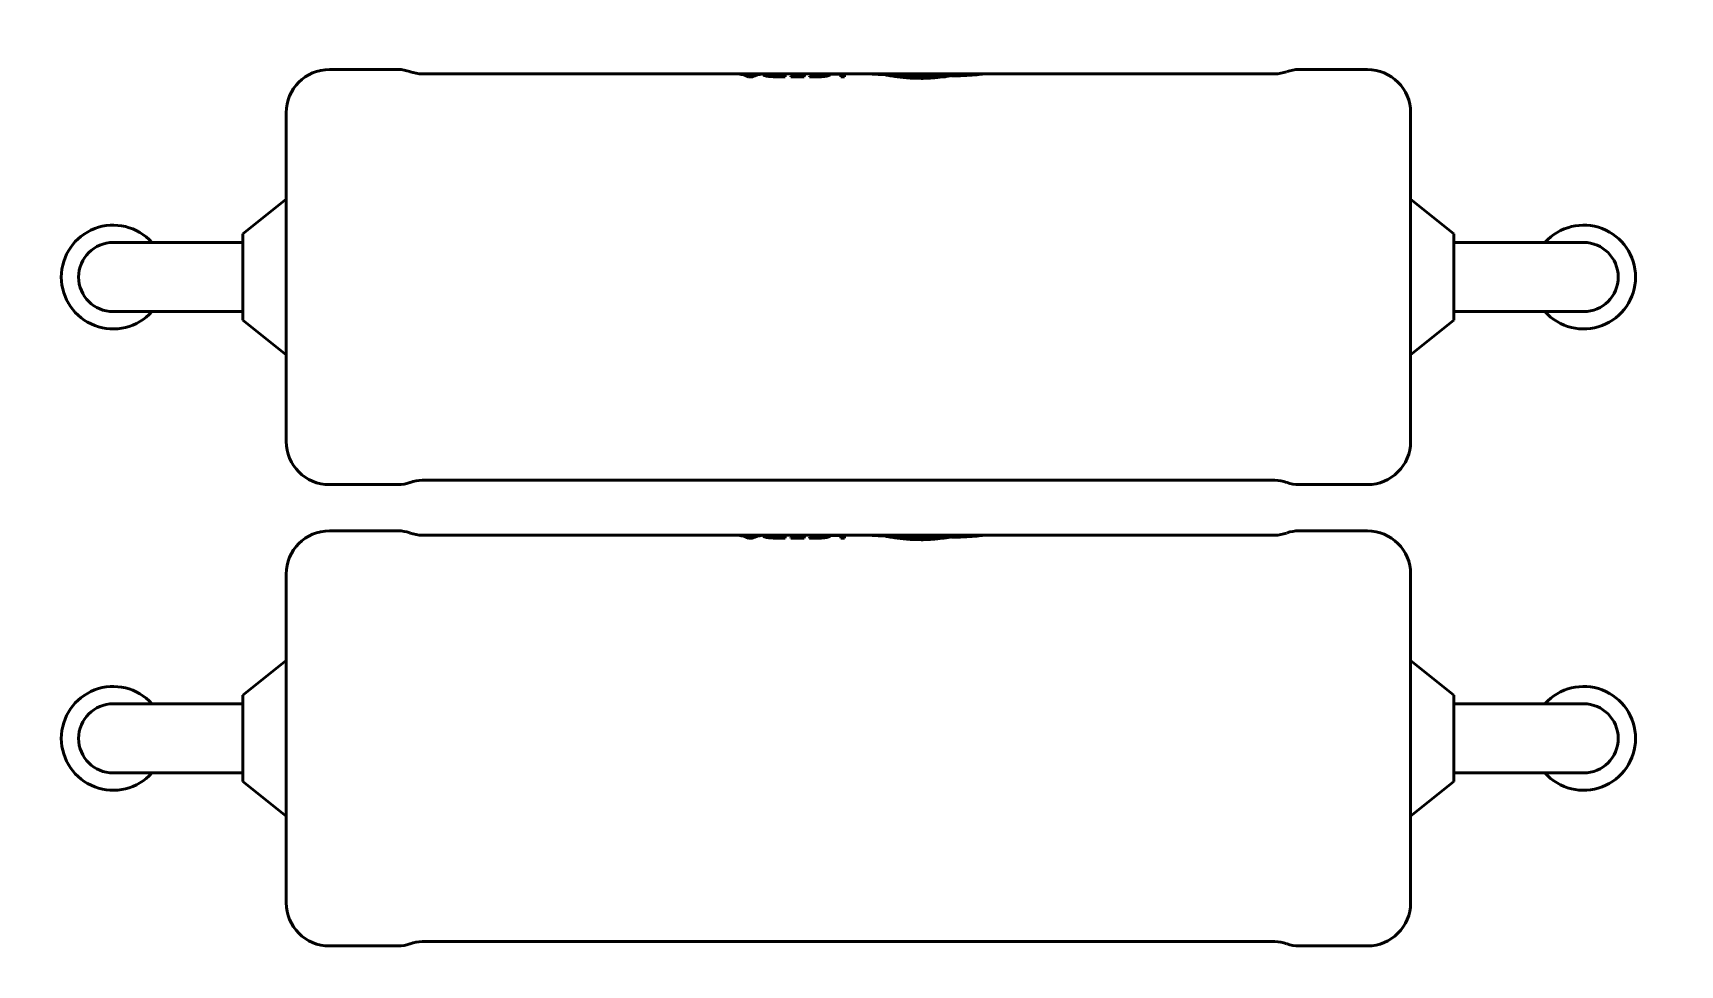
# Model space of a CAD drawing. Header units: millimetres. Extents: x 0 to 841, y 0 to 594.
# Drawn here: x 483.91 to 502.96, y 216.4 to 227.17 of the extents above; entities that cross this region are included whole.
import ezdxf

# ---------------------------------------------------------------- set-up
doc = ezdxf.new("R2010")
doc.units = ezdxf.units.MM
doc.layers.add('Hatch (ISO)', color=7, linetype='Continuous', lineweight=18)
doc.layers.add('Visible (ISO)', color=7, linetype='Continuous', lineweight=50)

msp = doc.modelspace()

# ---------------------------------------------------------------- hatches: boundary and pattern name
at = {"layer": 'Hatch (ISO)'}
h = msp.add_hatch(dxfattribs=at)
h.set_pattern_fill('ANSI31', color=256, scale=25.4, style=0)
h.set_pattern_definition([(45, (0, 0), (-2.245064, 2.245064), [])])
edge = h.paths.add_edge_path()
edge.add_ellipse((416.288, 307.621), major_axis=(-9.758, 2.186), ratio=1, start_angle=270, end_angle=282.6294)
edge.add_line((416.288, 317.621), (382.416, 317.621))
edge.add_ellipse((382.416, 312.621), major_axis=(-5, 0), ratio=1, start_angle=270, end_angle=360)
edge.add_line((377.416, 312.621), (377.416, 210.621))
edge.add_ellipse((382.416, 210.621), major_axis=(0, -5), ratio=1, start_angle=270, end_angle=360)
edge.add_line((382.416, 205.621), (416.288, 205.621))
edge.add_ellipse((416.288, 215.621), major_axis=(10, 0), ratio=1, start_angle=270, end_angle=282.6294)
edge.add_ellipse((445.416, 85.621), major_axis=(120.242, 26.942), ratio=1, start_angle=64.74122, end_angle=90, ccw=False)
edge.add_ellipse((474.544, 215.621), major_axis=(9.758, -2.186), ratio=1, start_angle=270, end_angle=282.6294)
edge.add_line((474.544, 205.621), (558.416, 205.621))
edge.add_ellipse((558.416, 210.621), major_axis=(5, 0), ratio=1, start_angle=270, end_angle=360)
edge.add_line((563.416, 210.621), (563.416, 312.621))
edge.add_ellipse((558.416, 312.621), major_axis=(0, 5), ratio=1, start_angle=270, end_angle=360)
edge.add_line((558.416, 317.621), (474.544, 317.621))
edge.add_ellipse((474.544, 307.621), major_axis=(-10, 0), ratio=1, start_angle=270, end_angle=282.6294)
edge.add_ellipse((445.416, 437.621), major_axis=(-120.242, -26.942), ratio=1, start_angle=64.74122, end_angle=90, ccw=False)
edge = h.paths.add_edge_path(flags=0)
edge.add_line((388.916, 208.621), (388.916, 210.621))
edge.add_ellipse((382.416, 210.621), major_axis=(0, 6.5), ratio=1, start_angle=270, end_angle=363.5049)
edge.add_line((382.019, 217.108), (380.416, 217.108))
edge.add_line((380.416, 217.108), (380.416, 221.814))
edge.add_spline(control_points=[(380.416, 221.814), (380.416, 222.421), (380.5, 223.145), (380.692, 224.324), (380.822, 224.956), (381.036, 226.225), (381.109, 226.863), (381.109, 228.037), (381.036, 228.675), (380.822, 229.944), (380.692, 230.576), (380.5, 231.755), (380.416, 232.479), (380.416, 233.086)], knot_values=[1.346639, 1.346639, 1.346639, 1.346639, 1.528836, 1.528836, 1.705012, 1.705012, 1.881187, 1.881187, 2.057362, 2.057362, 2.233538, 2.233538, 2.415734, 2.415734, 2.415734, 2.415734], degree=3, periodic=0)
edge.add_line((380.416, 233.086), (380.416, 241.621))
edge.add_ellipse((380.416, 244.121), major_axis=(2.5, 0), ratio=1, start_angle=270, end_angle=450)
edge.add_line((380.416, 246.621), (380.416, 276.621))
edge.add_ellipse((380.416, 279.121), major_axis=(2.5, 0), ratio=1, start_angle=270, end_angle=450)
edge.add_line((380.416, 281.621), (380.416, 306.121))
edge.add_line((380.416, 306.121), (382.489, 306.121))
edge.add_ellipse((382.416, 312.621), major_axis=(6.5, 0.073), ratio=1, start_angle=270, end_angle=359.355)
edge.add_line((388.916, 312.621), (388.916, 314.621))
edge.add_line((388.916, 314.621), (416.288, 314.621))
edge.add_ellipse((416.288, 307.621), major_axis=(7, 0), ratio=1, start_angle=77.3706, end_angle=90, ccw=False)
edge.add_ellipse((445.416, 437.621), major_axis=(123.169, -27.598), ratio=1, start_angle=270, end_angle=279.22446)
edge.add_ellipse((445.416, 311.397), major_axis=(-0.223, -7.497), ratio=1, start_angle=270, end_angle=453.4049)
edge.add_ellipse((445.416, 437.621), major_axis=(126.001, 7.497), ratio=1, start_angle=270, end_angle=279.22446)
edge.add_ellipse((474.544, 307.621), major_axis=(6.831, 1.531), ratio=1, start_angle=77.3706, end_angle=90, ccw=False)
edge.add_line((474.544, 314.621), (535.916, 314.621))
edge.add_ellipse((538.416, 314.621), major_axis=(0, -2.5), ratio=1, start_angle=270, end_angle=450)
edge.add_line((540.916, 314.621), (551.918, 314.621))
edge.add_line((551.918, 314.621), (551.918, 312.445))
edge.add_ellipse((558.416, 312.621), major_axis=(0.176, -6.498), ratio=1, start_angle=270, end_angle=359.0971)
edge.add_line((558.489, 306.121), (560.416, 306.121))
edge.add_line((560.416, 306.121), (560.416, 217.108))
edge.add_line((560.416, 217.108), (558.813, 217.108))
edge.add_ellipse((558.416, 210.621), major_axis=(-6.488, 0.397), ratio=1, start_angle=270, end_angle=361.9571)
edge.add_line((551.918, 210.796), (551.918, 208.621))
edge.add_line((551.918, 208.621), (540.916, 208.621))
edge.add_ellipse((538.416, 208.621), major_axis=(0, 2.5), ratio=1, start_angle=270, end_angle=450)
edge.add_line((535.916, 208.621), (474.544, 208.621))
edge.add_ellipse((474.544, 215.621), major_axis=(-7, 0), ratio=1, start_angle=77.3706, end_angle=90, ccw=False)
edge.add_ellipse((445.416, 85.621), major_axis=(-123.169, 27.598), ratio=1, start_angle=270, end_angle=279.22446)
edge.add_ellipse((445.416, 211.844), major_axis=(0.223, 7.497), ratio=1, start_angle=270, end_angle=453.4049)
edge.add_ellipse((445.416, 85.621), major_axis=(-126.001, -7.497), ratio=1, start_angle=270, end_angle=279.22446)
edge.add_ellipse((416.288, 215.621), major_axis=(-6.831, -1.531), ratio=1, start_angle=77.3706, end_angle=90, ccw=False)
edge.add_line((416.288, 208.621), (388.916, 208.621))
edge = h.paths.add_edge_path(flags=0)
edge.add_ellipse((557.666, 211.371), major_axis=(0, 2.172), ratio=1, start_angle=0, end_angle=360)
edge = h.paths.add_edge_path(flags=0)
edge.add_ellipse((557.666, 311.871), major_axis=(0, 2.172), ratio=1, start_angle=0, end_angle=360)
edge = h.paths.add_edge_path(flags=0)
edge.add_ellipse((383.166, 311.871), major_axis=(0, 2.172), ratio=1, start_angle=0, end_angle=360)
edge = h.paths.add_edge_path(flags=0)
edge.add_ellipse((383.166, 211.371), major_axis=(0, 2.172), ratio=1, start_angle=0, end_angle=360)
edge = h.paths.add_edge_path(flags=0)
edge.add_ellipse((445.416, 214.344), major_axis=(0, 2), ratio=1, start_angle=0, end_angle=360)
edge = h.paths.add_edge_path(flags=0)
edge.add_ellipse((445.416, 308.897), major_axis=(0, 2), ratio=1, start_angle=0, end_angle=360)

# ---------------------------------------------------------------- linework, layer by layer
at = {"layer": 'Visible (ISO)'}
for p, q in [((488.134, 226.75), (487.341, 226.75)), ((488.275, 226.724), (488.27, 226.726)), ((493.559, 226.7), (488.412, 226.7)), ((492.072, 226.699), (492.072, 226.698)), ((492.072, 226.699), (492.115, 226.699)), ((492.146, 226.694), (492.273, 226.694)), ((492.158, 226.692), (492.26, 226.691)), ((492.256, 226.69), (492.162, 226.691)), ((492.186, 226.667), (492.186, 226.666)), ((492.228, 226.667), (492.186, 226.667)), ((492.186, 226.666), (492.228, 226.666)), ((492.209, 226.673), (492.208, 226.673)), ((492.228, 226.667), (492.228, 226.666)), ((492.303, 226.699), (492.346, 226.699)), ((492.346, 226.699), (492.346, 226.698)), ((492.362, 226.687), (492.362, 226.686)), ((492.609, 226.667), (492.522, 226.667)), ((492.522, 226.666), (492.609, 226.666)), ((492.57, 226.672), (492.524, 226.672)), ((492.528, 226.699), (492.612, 226.699)), ((492.528, 226.697), (492.572, 226.697)), ((492.572, 226.696), (492.528, 226.696)), ((492.609, 226.667), (492.609, 226.666)), ((492.612, 226.699), (492.612, 226.698)), ((492.669, 226.699), (492.833, 226.699)), ((492.669, 226.697), (492.669, 226.696)), ((492.794, 226.697), (492.669, 226.697)), ((492.669, 226.696), (492.794, 226.696)), ((492.674, 226.672), (492.792, 226.672)), ((492.674, 226.666), (492.674, 226.665)), ((492.831, 226.666), (492.674, 226.666)), ((492.674, 226.665), (492.831, 226.665)), ((492.684, 226.689), (492.793, 226.689)), ((492.684, 226.686), (492.684, 226.685)), ((492.793, 226.685), (492.684, 226.686)), ((492.684, 226.685), (492.793, 226.684)), ((492.831, 226.666), (492.831, 226.665)), ((492.833, 226.699), (492.833, 226.698)), ((492.892, 226.667), (492.892, 226.666)), ((492.894, 226.696), (492.894, 226.695)), ((493.122, 226.688), (493.122, 226.687)), ((493.135, 226.699), (493.296, 226.699)), ((493.135, 226.697), (493.135, 226.696)), ((493.256, 226.697), (493.135, 226.697)), ((493.135, 226.696), (493.256, 226.696)), ((493.255, 226.666), (493.255, 226.665)), ((493.294, 226.666), (493.255, 226.666)), ((493.255, 226.665), (493.294, 226.665)), ((493.294, 226.666), (493.294, 226.665)), ((493.296, 226.699), (493.296, 226.698)), ((493.701, 226.701), (493.559, 226.701)), ((493.76, 226.692), (493.76, 226.691)), ((494.772, 226.7), (493.768, 226.7)), ((493.85, 226.699), (493.867, 226.699)), ((493.876, 226.67), (493.876, 226.669)), ((494.007, 226.701), (494.007, 226.7)), ((494.527, 226.68), (494.527, 226.679)), ((494.929, 226.701), (494.792, 226.701)), ((498.271, 226.7), (494.929, 226.7)), ((494.931, 226.701), (494.931, 226.7)), ((498.408, 226.724), (498.413, 226.726)), ((499.341, 226.75), (498.549, 226.75)), ((486.841, 226.25), (486.841, 222.45)), ((499.841, 226.25), (499.841, 222.45)), ((486.341, 224.85), (486.841, 225.25)), ((500.341, 224.85), (499.841, 225.25)), ((485.841, 224.75), (484.841, 224.75)), ((486.341, 224.75), (485.841, 224.75)), ((486.341, 224.85), (486.341, 223.85)), ((500.341, 224.85), (500.341, 223.85)), ((500.841, 224.75), (500.341, 224.75)), ((501.841, 224.75), (500.841, 224.75)), ((484.841, 223.95), (485.841, 223.95)), ((486.341, 223.95), (485.841, 223.95)), ((500.841, 223.95), (500.341, 223.95)), ((500.841, 223.95), (501.841, 223.95)), ((486.341, 223.85), (486.841, 223.45)), ((500.341, 223.85), (499.841, 223.45)), ((488.134, 221.95), (487.341, 221.95)), ((488.275, 221.976), (488.27, 221.974)), ((498.271, 222), (488.412, 222)), ((498.408, 221.976), (498.413, 221.974)), ((499.341, 221.95), (498.549, 221.95)), ((488.134, 221.416), (487.341, 221.416)), ((488.275, 221.39), (488.27, 221.392)), ((493.559, 221.366), (488.412, 221.366)), ((492.072, 221.365), (492.072, 221.364)), ((492.072, 221.365), (492.115, 221.365)), ((492.146, 221.36), (492.273, 221.36)), ((492.158, 221.358), (492.26, 221.357)), ((492.256, 221.356), (492.162, 221.357)), ((492.186, 221.333), (492.186, 221.332)), ((492.228, 221.333), (492.186, 221.333)), ((492.186, 221.332), (492.228, 221.332)), ((492.209, 221.339), (492.208, 221.339)), ((492.228, 221.333), (492.228, 221.332)), ((492.303, 221.365), (492.346, 221.365)), ((492.346, 221.365), (492.346, 221.364)), ((492.362, 221.353), (492.362, 221.352)), ((492.609, 221.333), (492.522, 221.333)), ((492.522, 221.332), (492.609, 221.332)), ((492.57, 221.338), (492.524, 221.338)), ((492.528, 221.365), (492.612, 221.365)), ((492.528, 221.363), (492.572, 221.363)), ((492.572, 221.362), (492.528, 221.362)), ((492.609, 221.333), (492.609, 221.332)), ((492.612, 221.365), (492.612, 221.364)), ((492.669, 221.365), (492.833, 221.365)), ((492.669, 221.363), (492.669, 221.362)), ((492.794, 221.363), (492.669, 221.363)), ((492.669, 221.362), (492.794, 221.362)), ((492.674, 221.338), (492.792, 221.338)), ((492.674, 221.332), (492.674, 221.331)), ((492.831, 221.332), (492.674, 221.332)), ((492.674, 221.331), (492.831, 221.331)), ((492.684, 221.355), (492.793, 221.355)), ((492.684, 221.352), (492.684, 221.351)), ((492.793, 221.351), (492.684, 221.352)), ((492.684, 221.351), (492.793, 221.35)), ((492.831, 221.332), (492.831, 221.331)), ((492.833, 221.365), (492.833, 221.364)), ((492.892, 221.333), (492.892, 221.332)), ((492.894, 221.362), (492.894, 221.361)), ((493.122, 221.354), (493.122, 221.353)), ((493.135, 221.365), (493.296, 221.365)), ((493.135, 221.363), (493.135, 221.362)), ((493.256, 221.363), (493.135, 221.363)), ((493.135, 221.362), (493.256, 221.362)), ((493.255, 221.332), (493.255, 221.331)), ((493.294, 221.332), (493.255, 221.332)), ((493.255, 221.331), (493.294, 221.331)), ((493.294, 221.332), (493.294, 221.331)), ((493.296, 221.365), (493.296, 221.364)), ((493.701, 221.367), (493.559, 221.367)), ((493.76, 221.358), (493.76, 221.357)), ((494.772, 221.366), (493.768, 221.366)), ((493.85, 221.365), (493.867, 221.365)), ((493.876, 221.336), (493.876, 221.335)), ((494.007, 221.367), (494.007, 221.366)), ((494.527, 221.346), (494.527, 221.345)), ((494.929, 221.367), (494.792, 221.367)), ((498.271, 221.366), (494.929, 221.366)), ((494.931, 221.367), (494.931, 221.366)), ((498.408, 221.39), (498.413, 221.392)), ((499.341, 221.416), (498.549, 221.416)), ((486.841, 220.916), (486.841, 217.116)), ((499.841, 220.916), (499.841, 217.116)), ((486.341, 219.516), (486.841, 219.916)), ((500.341, 219.516), (499.841, 219.916)), ((485.841, 219.416), (484.841, 219.416)), ((486.341, 219.416), (485.841, 219.416)), ((486.341, 219.516), (486.341, 218.516)), ((500.341, 219.516), (500.341, 218.516)), ((500.841, 219.416), (500.341, 219.416)), ((501.841, 219.416), (500.841, 219.416)), ((484.841, 218.616), (485.841, 218.616)), ((486.341, 218.616), (485.841, 218.616)), ((500.841, 218.616), (500.341, 218.616)), ((500.841, 218.616), (501.841, 218.616)), ((486.341, 218.516), (486.841, 218.116)), ((500.341, 218.516), (499.841, 218.116)), ((488.134, 216.616), (487.341, 216.616)), ((488.275, 216.642), (488.27, 216.64)), ((498.271, 216.666), (488.412, 216.666)), ((498.408, 216.642), (498.413, 216.64)), ((499.341, 216.616), (498.549, 216.616))]:
    msp.add_line(p, q, dxfattribs=at)
for centre, radius, start, end in [((487.341, 226.25), 0.5, 90, 180), ((488.134, 226.35), 0.4, 70, 90), ((488.412, 227.1), 0.4, 250, 270), ((498.271, 227.1), 0.4, 270, 290), ((498.549, 226.35), 0.4, 90, 110), ((499.341, 226.25), 0.5, 0, 90), ((484.841, 224.35), 0.6, 41.8486, 318.2279), ((501.841, 224.35), 0.6, 221.7721, 138.1514), ((484.841, 224.35), 0.4, 90, 270), ((501.841, 224.35), 0.4, 270, 90), ((487.341, 222.45), 0.5, 180, 270), ((499.341, 222.45), 0.5, 270, 0), ((488.134, 222.35), 0.4, 270, 290), ((488.412, 221.6), 0.4, 90, 110), ((498.271, 221.6), 0.4, 70, 90), ((498.549, 222.35), 0.4, 250, 270), ((487.341, 220.916), 0.5, 90, 180), ((488.134, 221.016), 0.4, 70, 90), ((488.412, 221.766), 0.4, 250, 270), ((498.271, 221.766), 0.4, 270, 290), ((498.549, 221.016), 0.4, 90, 110), ((499.341, 220.916), 0.5, 0, 90), ((484.841, 219.016), 0.6, 41.8506, 318.2299), ((501.841, 219.016), 0.6, 221.7701, 138.1494), ((484.841, 219.016), 0.4, 90, 270), ((501.841, 219.016), 0.4, 270, 90), ((487.341, 217.116), 0.5, 180, 270), ((499.341, 217.116), 0.5, 270, 0), ((488.134, 217.016), 0.4, 270, 290), ((488.412, 216.266), 0.4, 90, 110), ((498.271, 216.266), 0.4, 70, 90), ((498.549, 217.016), 0.4, 250, 270)]:
    msp.add_arc(centre, radius, start, end, dxfattribs=at)
for centre, major_axis, ratio, start_param, end_param in [((492.038, 224.029), (0, 2.672), 0.349299, 6.123781, 6.246618), ((492.038, 224.029), (0, 2.671), 0.349299, 6.123713, 6.246602), ((492.082, 224.35), (0, -2.351), 0.36484, 3.066748, 3.102392), ((492.083, 224.059), (0, 2.642), 0.33493, 6.147368, 6.198751), ((492.338, 224.038), (0, 2.662), 0.3452, 0.084394, 0.135319), ((492.383, 224), (0, 2.701), 0.362554, 0.03714, 0.158676), ((492.383, 224.001), (0, 2.699), 0.362554, 0.037156, 0.158744), ((492.336, 224.35), (0, -2.351), 0.35939, 3.181359, 3.216822), ((492.573, 224.35), (0, 2.351), 0.007092, 0.055389, 0.156028), ((492.612, 224.35), (0, 2.351), 0.007092, 0.040698, 0.171276), ((492.612, 224.35), (0, 2.35), 0.007092, 0.040715, 0.17135), ((492.67, 224.35), (0, -2.351), 0.007092, 3.182465, 3.197276), ((492.677, 224.35), (0, -2.351), 0.007092, 3.297941, 3.31307), ((492.686, 224.35), (0, -2.351), 0.007092, 3.241109, 3.256054), ((492.795, 224.35), (0, -2.351), 0.007092, 3.256385, 3.298301), ((492.795, 224.35), (0, -2.351), 0.007092, 3.197653, 3.241439), ((492.834, 224.35), (0, 2.351), 0.007092, 0.041367, 0.171955), ((492.834, 224.35), (0, 2.35), 0.007092, 0.041385, 0.172029), ((492.895, 224.35), (0, -2.351), 0.007092, 3.292834, 3.310575), ((492.895, 224.35), (0, -2.351), 0.007092, 3.188524, 3.204602), ((493.136, 224.35), (0, -2.351), 0.007092, 3.183872, 3.198684), ((493.257, 224.35), (0, 2.351), 0.007092, 0.057457, 0.173251), ((493.297, 224.35), (0, 2.351), 0.007092, 0.042764, 0.173372), ((493.297, 224.35), (0, 2.35), 0.007092, 0.042783, 0.173446), ((494.012, 224.35), (0, 2.351), 0.575426, 0.003645, 0.029168), ((493.99, 215.449), (0, 11.252), 0.88961, 6.269854, 6.28153), ((492.038, 218.695), (0, 2.672), 0.349299, 6.123781, 6.246618), ((492.038, 218.695), (0, 2.671), 0.349299, 6.123713, 6.246602), ((492.082, 219.016), (0, -2.351), 0.36484, 3.066748, 3.102392), ((492.083, 218.725), (0, 2.642), 0.33493, 6.147368, 6.198751), ((492.338, 218.704), (0, 2.662), 0.3452, 0.084394, 0.135319), ((492.383, 218.666), (0, 2.701), 0.362554, 0.03714, 0.158676), ((492.383, 218.667), (0, 2.699), 0.362554, 0.037156, 0.158744), ((492.336, 219.016), (0, -2.351), 0.35939, 3.181359, 3.216822), ((492.573, 219.016), (0, 2.351), 0.007092, 0.055389, 0.156028), ((492.612, 219.016), (0, 2.351), 0.007092, 0.040698, 0.171276), ((492.612, 219.016), (0, 2.35), 0.007092, 0.040715, 0.17135), ((492.67, 219.016), (0, -2.351), 0.007092, 3.182465, 3.197276), ((492.677, 219.016), (0, -2.351), 0.007092, 3.297941, 3.31307), ((492.686, 219.016), (0, -2.351), 0.007092, 3.241109, 3.256054), ((492.795, 219.016), (0, -2.351), 0.007092, 3.256385, 3.298301), ((492.795, 219.016), (0, -2.351), 0.007092, 3.197653, 3.241439), ((492.834, 219.016), (0, 2.351), 0.007092, 0.041367, 0.171955), ((492.834, 219.016), (0, 2.35), 0.007092, 0.041385, 0.172029), ((492.895, 219.016), (0, -2.351), 0.007092, 3.292834, 3.310575), ((492.895, 219.016), (0, -2.351), 0.007092, 3.188524, 3.204602), ((493.136, 219.016), (0, -2.351), 0.007092, 3.183872, 3.198684), ((493.257, 219.016), (0, 2.351), 0.007092, 0.057457, 0.173251), ((493.297, 219.016), (0, 2.351), 0.007092, 0.042764, 0.173372), ((493.297, 219.016), (0, 2.35), 0.007092, 0.042783, 0.173446), ((494.012, 219.016), (0, 2.351), 0.575426, 0.003645, 0.029168), ((493.99, 210.115), (0, 11.252), 0.88961, 6.269854, 6.28153)]:
    msp.add_ellipse(centre, major_axis=major_axis, ratio=ratio, start_param=start_param, end_param=end_param, dxfattribs=at)
for points, knots in [([(492.208, 226.673), (492.207, 226.674), (492.206, 226.675), (492.205, 226.676), (492.204, 226.676), (492.203, 226.677)], [-0.001817193, -0.001817193, -0.001817193, -0.001817193, -0.000942581, -0.000942581, 0, 0, 0, 0]), ([(492.362, 226.688), (492.362, 226.69), (492.365, 226.692), (492.377, 226.694), (492.382, 226.695), (492.394, 226.696), (492.401, 226.697), (492.409, 226.697)], [-0.01273476, -0.01273476, -0.01273476, -0.01273476, -0.00635959, -0.00635959, -0.00331441, -0.00331441, 0, 0, 0, 0]), ([(492.407, 226.673), (492.399, 226.675), (492.392, 226.676), (492.386, 226.677), (492.378, 226.679), (492.371, 226.681), (492.368, 226.682), (492.364, 226.684), (492.362, 226.686), (492.362, 226.688)], [0, 0, 0, 0, 0.000032823, 0.000032823, 0.000032823, 0.0000769355, 0.0000769355, 0.0000769355, 0.0001223582, 0.0001223582, 0.0001223582, 0.0001223582]), ([(492.362, 226.687), (492.362, 226.685), (492.363, 226.684), (492.365, 226.683), (492.368, 226.681), (492.373, 226.679), (492.381, 226.677), (492.388, 226.675), (492.397, 226.674), (492.407, 226.672)], [0, 0, 0, 0, 0.0000327289, 0.0000327289, 0.0000327289, 0.0000804287, 0.0000804287, 0.0000804287, 0.0001225582, 0.0001225582, 0.0001225582, 0.0001225582]), ([(492.436, 226.677), (492.43, 226.678), (492.424, 226.679), (492.42, 226.68), (492.414, 226.681), (492.41, 226.682), (492.407, 226.684), (492.404, 226.685), (492.403, 226.686), (492.404, 226.688)], [0, 0, 0, 0, 0.00002595317, 0.00002595317, 0.00002595317, 0.00005944273, 0.00005944273, 0.00005944273, 0.00009568467, 0.00009568467, 0.00009568467, 0.00009568467]), ([(492.404, 226.688), (492.404, 226.689), (492.406, 226.691), (492.414, 226.693), (492.417, 226.693), (492.426, 226.695), (492.431, 226.695), (492.437, 226.695)], [-0.009770045, -0.009770045, -0.009770045, -0.009770045, -0.004897565, -0.004897565, -0.002507321, -0.002507321, 0, 0, 0, 0]), ([(492.437, 226.694), (492.43, 226.694), (492.424, 226.693), (492.419, 226.693), (492.413, 226.692), (492.409, 226.691), (492.406, 226.69), (492.405, 226.689), (492.404, 226.688), (492.404, 226.687)], [0, 0, 0, 0, 0.00002866472, 0.00002866472, 0.00002866472, 0.00006638297, 0.00006638297, 0.00006638297, 0.00009394185, 0.00009394185, 0.00009394185, 0.00009394185]), ([(492.522, 226.667), (492.513, 226.667), (492.503, 226.667), (492.482, 226.667), (492.471, 226.668), (492.441, 226.669), (492.423, 226.671), (492.407, 226.673)], [-0.012617, -0.012617, -0.012617, -0.012617, -0.00967464, -0.00967464, -0.00632404, -0.00632404, 0, 0, 0, 0]), ([(492.407, 226.672), (492.423, 226.67), (492.441, 226.668), (492.471, 226.667), (492.482, 226.666), (492.503, 226.666), (492.513, 226.666), (492.522, 226.666)], [0, 0, 0, 0, 0.00634647, 0.00634647, 0.00968424, 0.00968424, 0.01261775, 0.01261775, 0.01261775, 0.01261775]), ([(492.409, 226.697), (492.418, 226.697), (492.428, 226.698), (492.438, 226.698), (492.454, 226.699), (492.471, 226.699), (492.489, 226.699), (492.501, 226.699), (492.515, 226.699), (492.528, 226.699)], [0, 0, 0, 0, 0.0000364601, 0.0000364601, 0.0000364601, 0.0000897481, 0.0000897481, 0.0000897481, 0.0001290641, 0.0001290641, 0.0001290641, 0.0001290641]), ([(492.524, 226.672), (492.517, 226.672), (492.509, 226.673), (492.493, 226.673), (492.485, 226.673), (492.469, 226.674), (492.461, 226.674), (492.448, 226.676), (492.442, 226.676), (492.436, 226.677)], [-0.009493715, -0.009493715, -0.009493715, -0.009493715, -0.007220582, -0.007220582, -0.004754477, -0.004754477, -0.002166427, -0.002166427, 0, 0, 0, 0]), ([(492.437, 226.695), (492.444, 226.696), (492.452, 226.696), (492.461, 226.697), (492.472, 226.697), (492.485, 226.697), (492.499, 226.697), (492.508, 226.697), (492.518, 226.697), (492.528, 226.697)], [0, 0, 0, 0, 0.00002938053, 0.00002938053, 0.00002938053, 0.00006924515, 0.00006924515, 0.00006924515, 0.00009843583, 0.00009843583, 0.00009843583, 0.00009843583]), ([(492.528, 226.696), (492.518, 226.696), (492.508, 226.696), (492.499, 226.696), (492.484, 226.696), (492.47, 226.696), (492.457, 226.695), (492.45, 226.695), (492.443, 226.695), (492.437, 226.694)], [0, 0, 0, 0, 0.00002915435, 0.00002915435, 0.00002915435, 0.00007338834, 0.00007338834, 0.00007338834, 0.00009880495, 0.00009880495, 0.00009880495, 0.00009880495]), ([(492.964, 226.665), (492.958, 226.665), (492.951, 226.665), (492.938, 226.665), (492.931, 226.666), (492.914, 226.666), (492.903, 226.667), (492.892, 226.667)], [-0.007374217, -0.007374217, -0.007374217, -0.007374217, -0.005417549, -0.005417549, -0.003378136, -0.003378136, 0, 0, 0, 0]), ([(492.892, 226.666), (492.903, 226.666), (492.914, 226.665), (492.931, 226.665), (492.938, 226.664), (492.951, 226.664), (492.958, 226.664), (492.964, 226.664)], [0, 0, 0, 0, 0.003378134, 0.003378134, 0.005417635, 0.005417635, 0.007374222, 0.007374222, 0.007374222, 0.007374222]), ([(492.893, 226.674), (492.898, 226.674), (492.904, 226.673), (492.91, 226.673), (492.916, 226.672), (492.923, 226.672), (492.929, 226.672), (492.94, 226.671), (492.952, 226.671), (492.964, 226.671)], [0, 0, 0, 0, 0.00001964003, 0.00001964003, 0.00001964003, 0.00003928259, 0.00003928259, 0.00003928259, 0.0000750997, 0.0000750997, 0.0000750997, 0.0000750997]), ([(492.894, 226.698), (492.906, 226.699), (492.919, 226.699), (492.948, 226.699), (492.963, 226.699), (492.979, 226.699)], [-0.008697232, -0.008697232, -0.008697232, -0.008697232, -0.00465646, -0.00465646, 0, 0, 0, 0]), ([(492.973, 226.697), (492.966, 226.697), (492.959, 226.697), (492.944, 226.697), (492.937, 226.697), (492.918, 226.697), (492.905, 226.697), (492.894, 226.696)], [-0.008270165, -0.008270165, -0.008270165, -0.008270165, -0.006122113, -0.006122113, -0.003997843, -0.003997843, 0, 0, 0, 0]), ([(492.894, 226.695), (492.9, 226.696), (492.907, 226.696), (492.914, 226.696), (492.921, 226.696), (492.929, 226.696), (492.936, 226.696), (492.948, 226.696), (492.961, 226.696), (492.973, 226.696)], [0, 0, 0, 0, 0.00002271919, 0.00002271919, 0.00002271919, 0.00004542092, 0.00004542092, 0.00004542092, 0.00008240114, 0.00008240114, 0.00008240114, 0.00008240114]), ([(492.964, 226.671), (492.972, 226.671), (492.979, 226.671), (492.994, 226.672), (493.002, 226.672), (493.017, 226.673), (493.025, 226.673), (493.037, 226.675), (493.043, 226.676), (493.048, 226.676)], [-0.009289656, -0.009289656, -0.009289656, -0.009289656, -0.007107948, -0.007107948, -0.004645797, -0.004645797, -0.002166569, -0.002166569, 0, 0, 0, 0]), ([(493.077, 226.673), (493.07, 226.671), (493.063, 226.67), (493.046, 226.669), (493.036, 226.668), (493.015, 226.666), (493.004, 226.666), (492.984, 226.665), (492.974, 226.665), (492.964, 226.665)], [-0.01248134, -0.01248134, -0.01248134, -0.01248134, -0.0095703, -0.0095703, -0.00623372, -0.00623372, -0.0028846, -0.0028846, 0, 0, 0, 0]), ([(492.964, 226.664), (492.974, 226.664), (492.984, 226.664), (493.004, 226.665), (493.015, 226.665), (493.036, 226.667), (493.046, 226.668), (493.063, 226.669), (493.07, 226.67), (493.077, 226.672)], [0, 0, 0, 0, 0.00288677, 0.00288677, 0.00623986, 0.00623986, 0.00957295, 0.00957295, 0.01248135, 0.01248135, 0.01248135, 0.01248135]), ([(493.051, 226.695), (493.046, 226.696), (493.039, 226.696), (493.033, 226.696), (493.024, 226.697), (493.013, 226.697), (493.003, 226.697), (492.993, 226.697), (492.983, 226.697), (492.973, 226.697)], [0, 0, 0, 0, 0.00002438447, 0.00002438447, 0.00002438447, 0.00005708586, 0.00005708586, 0.00005708586, 0.00008729526, 0.00008729526, 0.00008729526, 0.00008729526]), ([(492.973, 226.696), (492.981, 226.696), (492.989, 226.696), (492.997, 226.696), (493.008, 226.696), (493.019, 226.696), (493.029, 226.696), (493.037, 226.695), (493.045, 226.695), (493.051, 226.694)], [0, 0, 0, 0, 0.00002431651, 0.00002431651, 0.00002431651, 0.00005906662, 0.00005906662, 0.00005906662, 0.00008743128, 0.00008743128, 0.00008743128, 0.00008743128]), ([(492.979, 226.699), (492.99, 226.699), (493.001, 226.699), (493.012, 226.699), (493.027, 226.699), (493.042, 226.699), (493.055, 226.698), (493.066, 226.698), (493.075, 226.698), (493.083, 226.697)], [0, 0, 0, 0, 0.000032935, 0.000032935, 0.000032935, 0.0000801277, 0.0000801277, 0.0000801277, 0.0001163503, 0.0001163503, 0.0001163503, 0.0001163503]), ([(493.048, 226.676), (493.054, 226.677), (493.06, 226.678), (493.065, 226.68), (493.071, 226.681), (493.075, 226.683), (493.078, 226.685), (493.08, 226.686), (493.08, 226.687), (493.08, 226.688)], [0, 0, 0, 0, 0.0000290248, 0.0000290248, 0.0000290248, 0.0000706855, 0.0000706855, 0.0000706855, 0.0001001312, 0.0001001312, 0.0001001312, 0.0001001312]), ([(493.08, 226.688), (493.08, 226.689), (493.079, 226.691), (493.072, 226.693), (493.069, 226.693), (493.061, 226.695), (493.056, 226.695), (493.051, 226.695)], [-0.009476427, -0.009476427, -0.009476427, -0.009476427, -0.00474829, -0.00474829, -0.002423593, -0.002423593, 0, 0, 0, 0]), ([(493.051, 226.694), (493.057, 226.694), (493.063, 226.693), (493.067, 226.693), (493.073, 226.692), (493.077, 226.691), (493.079, 226.69), (493.08, 226.689), (493.08, 226.688), (493.08, 226.687)], [0, 0, 0, 0, 0.00002762, 0.00002762, 0.00002762, 0.00006711915, 0.00006711915, 0.00006711915, 0.00008834995, 0.00008834995, 0.00008834995, 0.00008834995]), ([(493.122, 226.688), (493.122, 226.686), (493.119, 226.683), (493.107, 226.679), (493.103, 226.678), (493.091, 226.675), (493.085, 226.674), (493.077, 226.673)], [-0.01312145, -0.01312145, -0.01312145, -0.01312145, -0.00652974, -0.00652974, -0.00329494, -0.00329494, 0, 0, 0, 0]), ([(493.077, 226.672), (493.086, 226.673), (493.093, 226.674), (493.099, 226.676), (493.108, 226.678), (493.114, 226.68), (493.118, 226.682), (493.12, 226.684), (493.122, 226.686), (493.122, 226.687)], [0, 0, 0, 0, 0.0000371314, 0.0000371314, 0.0000371314, 0.0000894285, 0.0000894285, 0.0000894285, 0.0001306939, 0.0001306939, 0.0001306939, 0.0001306939]), ([(493.083, 226.697), (493.09, 226.697), (493.096, 226.696), (493.106, 226.695), (493.11, 226.694), (493.12, 226.692), (493.122, 226.69), (493.122, 226.688)], [-0.0120589, -0.0120589, -0.0120589, -0.0120589, -0.00894983, -0.00894983, -0.00602335, -0.00602335, 0, 0, 0, 0]), ([(493.76, 226.692), (493.727, 226.693), (493.697, 226.694), (493.646, 226.697), (493.625, 226.698), (493.593, 226.7), (493.581, 226.7), (493.567, 226.701), (493.562, 226.701), (493.556, 226.701), (493.553, 226.701), (493.55, 226.701), (493.549, 226.7), (493.548, 226.7), (493.548, 226.7), (493.548, 226.7)], [-0.03805967, -0.03805967, -0.03805967, -0.03805967, -0.02774944, -0.02774944, -0.01904787, -0.01904787, -0.01178072, -0.01178072, -0.00798568, -0.00798568, -0.00461383, -0.00461383, -0.00241648, -0.00241648, -0.00105171, -0.00105171, -0.00105171, -0.00105171]), ([(493.559, 226.7), (493.562, 226.7), (493.567, 226.7), (493.581, 226.699), (493.593, 226.699), (493.625, 226.697), (493.646, 226.696), (493.696, 226.693), (493.727, 226.692), (493.76, 226.691)], [0.00802162, 0.00802162, 0.00802162, 0.00802162, 0.011762, 0.011762, 0.01898646, 0.01898646, 0.02767971, 0.02767971, 0.03805986, 0.03805986, 0.03805986, 0.03805986]), ([(493.701, 226.701), (493.706, 226.701), (493.712, 226.701), (493.718, 226.701), (493.729, 226.701), (493.744, 226.7), (493.76, 226.7), (493.776, 226.7), (493.794, 226.7), (493.812, 226.699), (493.825, 226.699), (493.837, 226.699), (493.85, 226.699)], [0.0000831317, 0.0000831317, 0.0000831317, 0.0000831317, 0.000113004, 0.000113004, 0.000113004, 0.0001696717, 0.0001696717, 0.0001696717, 0.000226957, 0.000226957, 0.000226957, 0.000264275, 0.000264275, 0.000264275, 0.000264275]), ([(493.876, 226.67), (493.85, 226.674), (493.827, 226.678), (493.788, 226.685), (493.772, 226.689), (493.76, 226.692)], [-0.02106731, -0.02106731, -0.02106731, -0.02106731, -0.01053672, -0.01053672, 0, 0, 0, 0]), ([(493.76, 226.691), (493.772, 226.688), (493.788, 226.684), (493.827, 226.677), (493.85, 226.673), (493.876, 226.669)], [0, 0, 0, 0, 0.01053613, 0.01053613, 0.0210674, 0.0210674, 0.0210674, 0.0210674]), ([(493.867, 226.699), (493.871, 226.698), (493.884, 226.695), (493.919, 226.689), (493.941, 226.687), (493.995, 226.681), (494.029, 226.678), (494.084, 226.675), (494.103, 226.674), (494.138, 226.673), (494.153, 226.673), (494.169, 226.673)], [-0.04473034, -0.04473034, -0.04473034, -0.04473034, -0.03262313, -0.03262313, -0.02235342, -0.02235342, -0.01055376, -0.01055376, -0.00462282, -0.00462282, 0, 0, 0, 0]), ([(494.17, 226.649), (494.147, 226.649), (494.125, 226.649), (494.072, 226.651), (494.042, 226.653), (493.962, 226.659), (493.916, 226.664), (493.876, 226.67)], [-0.0324166, -0.0324166, -0.0324166, -0.0324166, -0.02564852, -0.02564852, -0.01622691, -0.01622691, 0, 0, 0, 0]), ([(493.876, 226.669), (493.916, 226.663), (493.962, 226.658), (494.042, 226.652), (494.072, 226.65), (494.125, 226.648), (494.147, 226.648), (494.17, 226.648)], [0, 0, 0, 0, 0.01622663, 0.01622663, 0.02564905, 0.02564905, 0.03241667, 0.03241667, 0.03241667, 0.03241667]), ([(494.169, 226.673), (494.18, 226.673), (494.191, 226.673), (494.215, 226.673), (494.227, 226.673), (494.279, 226.675), (494.316, 226.678), (494.373, 226.683), (494.396, 226.686), (494.434, 226.691), (494.45, 226.694), (494.461, 226.696)], [-0.0383786, -0.0383786, -0.0383786, -0.0383786, -0.03501509, -0.03501509, -0.03124312, -0.03124312, -0.01921639, -0.01921639, -0.00992973, -0.00992973, 0, 0, 0, 0]), ([(494.431, 226.665), (494.393, 226.66), (494.351, 226.656), (494.282, 226.651), (494.256, 226.65), (494.21, 226.649), (494.19, 226.649), (494.17, 226.649)], [-0.02795039, -0.02795039, -0.02795039, -0.02795039, -0.01395151, -0.01395151, -0.00600391, -0.00600391, 0, 0, 0, 0]), ([(494.17, 226.648), (494.19, 226.647), (494.21, 226.648), (494.256, 226.649), (494.282, 226.65), (494.351, 226.655), (494.393, 226.659), (494.431, 226.664)], [0, 0, 0, 0, 0.00600421, 0.00600421, 0.01395392, 0.01395392, 0.02795043, 0.02795043, 0.02795043, 0.02795043]), ([(494.527, 226.68), (494.52, 226.678), (494.513, 226.677), (494.505, 226.676), (494.498, 226.675), (494.49, 226.673), (494.482, 226.672), (494.466, 226.669), (494.449, 226.667), (494.431, 226.665)], [0, 0, 0, 0, 0.0000348254, 0.0000348254, 0.0000348254, 0.0000696653, 0.0000696653, 0.0000696653, 0.0001364177, 0.0001364177, 0.0001364177, 0.0001364177]), ([(494.431, 226.664), (494.44, 226.665), (494.45, 226.666), (494.458, 226.667), (494.467, 226.669), (494.476, 226.67), (494.484, 226.671), (494.499, 226.674), (494.513, 226.676), (494.527, 226.679)], [0, 0, 0, 0, 0.0000348571, 0.0000348571, 0.0000348571, 0.0000696973, 0.0000696973, 0.0000696973, 0.0001363039, 0.0001363039, 0.0001363039, 0.0001363039]), ([(494.461, 226.696), (494.47, 226.695), (494.48, 226.695), (494.49, 226.695), (494.5, 226.694), (494.51, 226.694), (494.52, 226.694), (494.538, 226.693), (494.557, 226.693), (494.576, 226.693)], [0, 0, 0, 0, 0.0000324982, 0.0000324982, 0.0000324982, 0.0000649842, 0.0000649842, 0.0000649842, 0.0001210088, 0.0001210088, 0.0001210088, 0.0001210088]), ([(494.577, 226.679), (494.572, 226.679), (494.568, 226.679), (494.564, 226.679), (494.559, 226.679), (494.555, 226.679), (494.551, 226.679), (494.543, 226.679), (494.535, 226.679), (494.527, 226.68)], [0, 0, 0, 0, 0.00001312132, 0.00001312132, 0.00001312132, 0.00002623838, 0.00002623838, 0.00002623838, 0.00005010707, 0.00005010707, 0.00005010707, 0.00005010707]), ([(494.527, 226.679), (494.531, 226.679), (494.536, 226.678), (494.54, 226.678), (494.544, 226.678), (494.549, 226.678), (494.553, 226.678), (494.561, 226.678), (494.569, 226.678), (494.577, 226.678)], [0, 0, 0, 0, 0.00001311515, 0.00001311515, 0.00001311515, 0.00002623177, 0.00002623177, 0.00002623177, 0.00005013041, 0.00005013041, 0.00005013041, 0.00005013041]), ([(494.576, 226.693), (494.581, 226.693), (494.587, 226.693), (494.599, 226.693), (494.605, 226.693), (494.629, 226.694), (494.646, 226.694), (494.687, 226.695), (494.71, 226.696), (494.749, 226.699), (494.765, 226.7), (494.782, 226.701), (494.787, 226.701), (494.791, 226.701), (494.792, 226.701), (494.792, 226.701)], [-0.03413203, -0.03413203, -0.03413203, -0.03413203, -0.03242295, -0.03242295, -0.03054113, -0.03054113, -0.02519453, -0.02519453, -0.01707212, -0.01707212, -0.00860337, -0.00860337, -0.00430527, -0.00430527, -0.00247494, -0.00247494, -0.00247494, -0.00247494]), ([(494.827, 226.691), (494.794, 226.688), (494.755, 226.685), (494.687, 226.681), (494.661, 226.68), (494.616, 226.679), (494.596, 226.679), (494.577, 226.679)], [-0.02785024, -0.02785024, -0.02785024, -0.02785024, -0.01390342, -0.01390342, -0.00580587, -0.00580587, 0, 0, 0, 0]), ([(494.577, 226.678), (494.596, 226.678), (494.616, 226.678), (494.661, 226.679), (494.687, 226.68), (494.755, 226.684), (494.794, 226.687), (494.827, 226.69)], [0, 0, 0, 0, 0.00580544, 0.00580544, 0.01390359, 0.01390359, 0.02785027, 0.02785027, 0.02785027, 0.02785027]), ([(494.931, 226.701), (494.931, 226.701), (494.93, 226.701), (494.928, 226.701), (494.926, 226.701), (494.92, 226.7), (494.913, 226.7), (494.886, 226.697), (494.86, 226.694), (494.827, 226.691)], [-0.02752903, -0.02752903, -0.02752903, -0.02752903, -0.02440837, -0.02440837, -0.02099819, -0.02099819, -0.01377998, -0.01377998, 0, 0, 0, 0]), ([(494.827, 226.69), (494.86, 226.693), (494.886, 226.696), (494.913, 226.699), (494.92, 226.699), (494.926, 226.7), (494.928, 226.7), (494.929, 226.7), (494.929, 226.7), (494.929, 226.7)], [0, 0, 0, 0, 0.01378325, 0.01378325, 0.02099863, 0.02099863, 0.02440866, 0.02440866, 0.02471944, 0.02471944, 0.02471944, 0.02471944]), ([(492.208, 221.339), (492.207, 221.34), (492.206, 221.341), (492.205, 221.342), (492.204, 221.342), (492.203, 221.343)], [-0.001817193, -0.001817193, -0.001817193, -0.001817193, -0.000942581, -0.000942581, 0, 0, 0, 0]), ([(492.362, 221.354), (492.362, 221.356), (492.365, 221.358), (492.377, 221.36), (492.382, 221.361), (492.394, 221.362), (492.401, 221.363), (492.409, 221.363)], [-0.01273476, -0.01273476, -0.01273476, -0.01273476, -0.00635959, -0.00635959, -0.00331441, -0.00331441, 0, 0, 0, 0]), ([(492.407, 221.339), (492.399, 221.341), (492.392, 221.342), (492.386, 221.343), (492.378, 221.345), (492.371, 221.347), (492.368, 221.348), (492.364, 221.35), (492.362, 221.352), (492.362, 221.354)], [0, 0, 0, 0, 0.000032823, 0.000032823, 0.000032823, 0.0000769355, 0.0000769355, 0.0000769355, 0.0001223582, 0.0001223582, 0.0001223582, 0.0001223582]), ([(492.362, 221.353), (492.362, 221.351), (492.363, 221.35), (492.365, 221.349), (492.368, 221.347), (492.373, 221.345), (492.381, 221.343), (492.388, 221.341), (492.397, 221.34), (492.407, 221.338)], [0, 0, 0, 0, 0.0000327289, 0.0000327289, 0.0000327289, 0.0000804287, 0.0000804287, 0.0000804287, 0.0001225582, 0.0001225582, 0.0001225582, 0.0001225582]), ([(492.436, 221.343), (492.43, 221.344), (492.424, 221.345), (492.42, 221.346), (492.414, 221.347), (492.41, 221.348), (492.407, 221.35), (492.404, 221.351), (492.403, 221.352), (492.404, 221.354)], [0, 0, 0, 0, 0.00002595317, 0.00002595317, 0.00002595317, 0.00005944273, 0.00005944273, 0.00005944273, 0.00009568467, 0.00009568467, 0.00009568467, 0.00009568467]), ([(492.404, 221.354), (492.404, 221.355), (492.406, 221.357), (492.414, 221.359), (492.417, 221.36), (492.426, 221.361), (492.431, 221.361), (492.437, 221.361)], [-0.009770045, -0.009770045, -0.009770045, -0.009770045, -0.004897565, -0.004897565, -0.002507321, -0.002507321, 0, 0, 0, 0]), ([(492.437, 221.36), (492.43, 221.36), (492.424, 221.359), (492.419, 221.359), (492.413, 221.358), (492.409, 221.357), (492.406, 221.356), (492.405, 221.355), (492.404, 221.354), (492.404, 221.353)], [0, 0, 0, 0, 0.00002866472, 0.00002866472, 0.00002866472, 0.00006638297, 0.00006638297, 0.00006638297, 0.00009394185, 0.00009394185, 0.00009394185, 0.00009394185]), ([(492.522, 221.333), (492.513, 221.333), (492.503, 221.333), (492.482, 221.333), (492.471, 221.334), (492.441, 221.336), (492.423, 221.337), (492.407, 221.339)], [-0.012617, -0.012617, -0.012617, -0.012617, -0.00967464, -0.00967464, -0.00632404, -0.00632404, 0, 0, 0, 0]), ([(492.407, 221.338), (492.423, 221.336), (492.441, 221.334), (492.471, 221.333), (492.482, 221.332), (492.503, 221.332), (492.513, 221.332), (492.522, 221.332)], [0, 0, 0, 0, 0.00634647, 0.00634647, 0.00968424, 0.00968424, 0.01261775, 0.01261775, 0.01261775, 0.01261775]), ([(492.409, 221.363), (492.418, 221.363), (492.428, 221.364), (492.438, 221.364), (492.454, 221.365), (492.471, 221.365), (492.489, 221.365), (492.501, 221.365), (492.515, 221.365), (492.528, 221.365)], [0, 0, 0, 0, 0.0000364601, 0.0000364601, 0.0000364601, 0.0000897481, 0.0000897481, 0.0000897481, 0.0001290641, 0.0001290641, 0.0001290641, 0.0001290641]), ([(492.524, 221.338), (492.517, 221.338), (492.509, 221.339), (492.493, 221.339), (492.485, 221.339), (492.469, 221.34), (492.461, 221.34), (492.448, 221.342), (492.442, 221.342), (492.436, 221.343)], [-0.009493715, -0.009493715, -0.009493715, -0.009493715, -0.007220582, -0.007220582, -0.004754477, -0.004754477, -0.002166427, -0.002166427, 0, 0, 0, 0]), ([(492.437, 221.361), (492.444, 221.362), (492.452, 221.362), (492.461, 221.363), (492.472, 221.363), (492.485, 221.363), (492.499, 221.363), (492.508, 221.363), (492.518, 221.363), (492.528, 221.363)], [0, 0, 0, 0, 0.00002938053, 0.00002938053, 0.00002938053, 0.00006924515, 0.00006924515, 0.00006924515, 0.00009843583, 0.00009843583, 0.00009843583, 0.00009843583]), ([(492.528, 221.362), (492.518, 221.362), (492.508, 221.362), (492.499, 221.362), (492.484, 221.362), (492.47, 221.362), (492.457, 221.361), (492.45, 221.361), (492.443, 221.361), (492.437, 221.36)], [0, 0, 0, 0, 0.00002915435, 0.00002915435, 0.00002915435, 0.00007338834, 0.00007338834, 0.00007338834, 0.00009880495, 0.00009880495, 0.00009880495, 0.00009880495]), ([(492.964, 221.331), (492.958, 221.331), (492.951, 221.331), (492.938, 221.331), (492.931, 221.332), (492.914, 221.332), (492.903, 221.333), (492.892, 221.333)], [-0.007374217, -0.007374217, -0.007374217, -0.007374217, -0.005417549, -0.005417549, -0.003378136, -0.003378136, 0, 0, 0, 0]), ([(492.892, 221.332), (492.903, 221.332), (492.914, 221.331), (492.931, 221.331), (492.938, 221.33), (492.951, 221.33), (492.958, 221.33), (492.964, 221.33)], [0, 0, 0, 0, 0.003378134, 0.003378134, 0.005417635, 0.005417635, 0.007374222, 0.007374222, 0.007374222, 0.007374222]), ([(492.893, 221.34), (492.898, 221.34), (492.904, 221.339), (492.91, 221.339), (492.916, 221.338), (492.923, 221.338), (492.929, 221.338), (492.94, 221.337), (492.952, 221.337), (492.964, 221.337)], [0, 0, 0, 0, 0.00001964003, 0.00001964003, 0.00001964003, 0.00003928259, 0.00003928259, 0.00003928259, 0.0000750997, 0.0000750997, 0.0000750997, 0.0000750997]), ([(492.894, 221.364), (492.906, 221.365), (492.919, 221.365), (492.948, 221.365), (492.963, 221.365), (492.979, 221.365)], [-0.008697232, -0.008697232, -0.008697232, -0.008697232, -0.00465646, -0.00465646, 0, 0, 0, 0]), ([(492.973, 221.363), (492.966, 221.363), (492.959, 221.363), (492.944, 221.363), (492.937, 221.363), (492.918, 221.363), (492.905, 221.363), (492.894, 221.362)], [-0.008270165, -0.008270165, -0.008270165, -0.008270165, -0.006122113, -0.006122113, -0.003997843, -0.003997843, 0, 0, 0, 0]), ([(492.894, 221.361), (492.9, 221.362), (492.907, 221.362), (492.914, 221.362), (492.921, 221.362), (492.929, 221.362), (492.936, 221.362), (492.948, 221.362), (492.961, 221.362), (492.973, 221.362)], [0, 0, 0, 0, 0.00002271919, 0.00002271919, 0.00002271919, 0.00004542092, 0.00004542092, 0.00004542092, 0.00008240114, 0.00008240114, 0.00008240114, 0.00008240114]), ([(492.964, 221.337), (492.972, 221.337), (492.979, 221.337), (492.994, 221.338), (493.002, 221.338), (493.017, 221.339), (493.025, 221.34), (493.037, 221.341), (493.043, 221.342), (493.048, 221.342)], [-0.009289656, -0.009289656, -0.009289656, -0.009289656, -0.007107948, -0.007107948, -0.004645797, -0.004645797, -0.002166569, -0.002166569, 0, 0, 0, 0]), ([(493.077, 221.339), (493.07, 221.337), (493.063, 221.336), (493.046, 221.335), (493.036, 221.334), (493.015, 221.332), (493.004, 221.332), (492.984, 221.331), (492.974, 221.331), (492.964, 221.331)], [-0.01248134, -0.01248134, -0.01248134, -0.01248134, -0.0095703, -0.0095703, -0.00623372, -0.00623372, -0.0028846, -0.0028846, 0, 0, 0, 0]), ([(492.964, 221.33), (492.974, 221.33), (492.984, 221.33), (493.004, 221.331), (493.015, 221.331), (493.036, 221.333), (493.046, 221.334), (493.063, 221.335), (493.07, 221.336), (493.077, 221.338)], [0, 0, 0, 0, 0.00288677, 0.00288677, 0.00623986, 0.00623986, 0.00957295, 0.00957295, 0.01248135, 0.01248135, 0.01248135, 0.01248135]), ([(493.051, 221.361), (493.046, 221.362), (493.039, 221.362), (493.033, 221.362), (493.024, 221.363), (493.013, 221.363), (493.003, 221.363), (492.993, 221.363), (492.983, 221.363), (492.973, 221.363)], [0, 0, 0, 0, 0.00002438447, 0.00002438447, 0.00002438447, 0.00005708586, 0.00005708586, 0.00005708586, 0.00008729526, 0.00008729526, 0.00008729526, 0.00008729526]), ([(492.973, 221.362), (492.981, 221.362), (492.989, 221.362), (492.997, 221.362), (493.008, 221.362), (493.019, 221.362), (493.029, 221.362), (493.037, 221.361), (493.045, 221.361), (493.051, 221.36)], [0, 0, 0, 0, 0.00002431651, 0.00002431651, 0.00002431651, 0.00005906662, 0.00005906662, 0.00005906662, 0.00008743128, 0.00008743128, 0.00008743128, 0.00008743128]), ([(492.979, 221.365), (492.99, 221.365), (493.001, 221.365), (493.012, 221.365), (493.027, 221.365), (493.042, 221.365), (493.055, 221.364), (493.066, 221.364), (493.075, 221.364), (493.083, 221.363)], [0, 0, 0, 0, 0.000032935, 0.000032935, 0.000032935, 0.0000801277, 0.0000801277, 0.0000801277, 0.0001163503, 0.0001163503, 0.0001163503, 0.0001163503]), ([(493.048, 221.342), (493.054, 221.343), (493.06, 221.344), (493.065, 221.346), (493.071, 221.347), (493.075, 221.349), (493.078, 221.351), (493.08, 221.352), (493.08, 221.353), (493.08, 221.354)], [0, 0, 0, 0, 0.0000290248, 0.0000290248, 0.0000290248, 0.0000706855, 0.0000706855, 0.0000706855, 0.0001001312, 0.0001001312, 0.0001001312, 0.0001001312]), ([(493.08, 221.354), (493.08, 221.355), (493.079, 221.357), (493.072, 221.359), (493.069, 221.36), (493.061, 221.361), (493.056, 221.361), (493.051, 221.361)], [-0.009476427, -0.009476427, -0.009476427, -0.009476427, -0.00474829, -0.00474829, -0.002423593, -0.002423593, 0, 0, 0, 0]), ([(493.051, 221.36), (493.057, 221.36), (493.063, 221.359), (493.067, 221.359), (493.073, 221.358), (493.077, 221.357), (493.079, 221.356), (493.08, 221.355), (493.08, 221.354), (493.08, 221.353)], [0, 0, 0, 0, 0.00002762, 0.00002762, 0.00002762, 0.00006711915, 0.00006711915, 0.00006711915, 0.00008834995, 0.00008834995, 0.00008834995, 0.00008834995]), ([(493.122, 221.354), (493.122, 221.352), (493.119, 221.349), (493.107, 221.345), (493.103, 221.344), (493.091, 221.341), (493.085, 221.34), (493.077, 221.339)], [-0.01312145, -0.01312145, -0.01312145, -0.01312145, -0.00652974, -0.00652974, -0.00329494, -0.00329494, 0, 0, 0, 0]), ([(493.077, 221.338), (493.086, 221.339), (493.093, 221.34), (493.099, 221.342), (493.108, 221.344), (493.114, 221.346), (493.118, 221.348), (493.12, 221.35), (493.122, 221.352), (493.122, 221.353)], [0, 0, 0, 0, 0.0000371314, 0.0000371314, 0.0000371314, 0.0000894285, 0.0000894285, 0.0000894285, 0.0001306939, 0.0001306939, 0.0001306939, 0.0001306939]), ([(493.083, 221.363), (493.09, 221.363), (493.096, 221.362), (493.106, 221.361), (493.11, 221.36), (493.12, 221.358), (493.122, 221.356), (493.122, 221.354)], [-0.0120589, -0.0120589, -0.0120589, -0.0120589, -0.00894983, -0.00894983, -0.00602335, -0.00602335, 0, 0, 0, 0]), ([(493.76, 221.358), (493.727, 221.359), (493.697, 221.36), (493.646, 221.363), (493.625, 221.364), (493.593, 221.366), (493.581, 221.366), (493.567, 221.367), (493.562, 221.367), (493.556, 221.367), (493.553, 221.367), (493.55, 221.367), (493.549, 221.366), (493.548, 221.366), (493.548, 221.366), (493.548, 221.366)], [-0.03805967, -0.03805967, -0.03805967, -0.03805967, -0.02774944, -0.02774944, -0.01904787, -0.01904787, -0.01178072, -0.01178072, -0.00798568, -0.00798568, -0.00461383, -0.00461383, -0.00241648, -0.00241648, -0.00105171, -0.00105171, -0.00105171, -0.00105171]), ([(493.559, 221.366), (493.562, 221.366), (493.567, 221.366), (493.581, 221.365), (493.593, 221.365), (493.625, 221.363), (493.646, 221.362), (493.696, 221.359), (493.727, 221.358), (493.76, 221.357)], [0.00802162, 0.00802162, 0.00802162, 0.00802162, 0.011762, 0.011762, 0.01898646, 0.01898646, 0.02767971, 0.02767971, 0.03805986, 0.03805986, 0.03805986, 0.03805986]), ([(493.701, 221.367), (493.706, 221.367), (493.712, 221.367), (493.718, 221.367), (493.729, 221.367), (493.744, 221.366), (493.76, 221.366), (493.776, 221.366), (493.794, 221.366), (493.812, 221.365), (493.825, 221.365), (493.837, 221.365), (493.85, 221.365)], [0.0000831317, 0.0000831317, 0.0000831317, 0.0000831317, 0.000113004, 0.000113004, 0.000113004, 0.0001696717, 0.0001696717, 0.0001696717, 0.000226957, 0.000226957, 0.000226957, 0.000264275, 0.000264275, 0.000264275, 0.000264275]), ([(493.876, 221.336), (493.85, 221.34), (493.827, 221.344), (493.788, 221.352), (493.772, 221.355), (493.76, 221.358)], [-0.02106731, -0.02106731, -0.02106731, -0.02106731, -0.01053672, -0.01053672, 0, 0, 0, 0]), ([(493.76, 221.357), (493.772, 221.354), (493.788, 221.35), (493.827, 221.343), (493.85, 221.339), (493.876, 221.335)], [0, 0, 0, 0, 0.01053613, 0.01053613, 0.0210674, 0.0210674, 0.0210674, 0.0210674]), ([(493.867, 221.365), (493.871, 221.364), (493.884, 221.361), (493.919, 221.355), (493.941, 221.353), (493.995, 221.347), (494.029, 221.344), (494.084, 221.341), (494.103, 221.34), (494.138, 221.339), (494.153, 221.339), (494.169, 221.339)], [-0.04473034, -0.04473034, -0.04473034, -0.04473034, -0.03262313, -0.03262313, -0.02235342, -0.02235342, -0.01055376, -0.01055376, -0.00462282, -0.00462282, 0, 0, 0, 0]), ([(494.17, 221.315), (494.147, 221.315), (494.125, 221.315), (494.072, 221.317), (494.042, 221.319), (493.962, 221.325), (493.916, 221.33), (493.876, 221.336)], [-0.0324166, -0.0324166, -0.0324166, -0.0324166, -0.02564852, -0.02564852, -0.01622691, -0.01622691, 0, 0, 0, 0]), ([(493.876, 221.335), (493.916, 221.329), (493.962, 221.324), (494.042, 221.318), (494.072, 221.316), (494.125, 221.314), (494.147, 221.314), (494.17, 221.314)], [0, 0, 0, 0, 0.01622663, 0.01622663, 0.02564905, 0.02564905, 0.03241667, 0.03241667, 0.03241667, 0.03241667]), ([(494.169, 221.339), (494.18, 221.339), (494.191, 221.339), (494.215, 221.339), (494.227, 221.339), (494.279, 221.341), (494.316, 221.344), (494.373, 221.349), (494.396, 221.352), (494.434, 221.357), (494.45, 221.36), (494.461, 221.362)], [-0.0383786, -0.0383786, -0.0383786, -0.0383786, -0.03501509, -0.03501509, -0.03124312, -0.03124312, -0.01921639, -0.01921639, -0.00992973, -0.00992973, 0, 0, 0, 0]), ([(494.431, 221.331), (494.393, 221.326), (494.351, 221.322), (494.282, 221.317), (494.256, 221.316), (494.21, 221.315), (494.19, 221.315), (494.17, 221.315)], [-0.02795039, -0.02795039, -0.02795039, -0.02795039, -0.01395151, -0.01395151, -0.00600391, -0.00600391, 0, 0, 0, 0]), ([(494.17, 221.314), (494.19, 221.313), (494.21, 221.314), (494.256, 221.315), (494.282, 221.316), (494.351, 221.321), (494.393, 221.325), (494.431, 221.33)], [0, 0, 0, 0, 0.00600421, 0.00600421, 0.01395392, 0.01395392, 0.02795043, 0.02795043, 0.02795043, 0.02795043]), ([(494.527, 221.346), (494.52, 221.344), (494.513, 221.343), (494.505, 221.342), (494.498, 221.341), (494.49, 221.339), (494.482, 221.338), (494.466, 221.335), (494.449, 221.333), (494.431, 221.331)], [0, 0, 0, 0, 0.0000348254, 0.0000348254, 0.0000348254, 0.0000696653, 0.0000696653, 0.0000696653, 0.0001364177, 0.0001364177, 0.0001364177, 0.0001364177]), ([(494.431, 221.33), (494.44, 221.331), (494.45, 221.332), (494.458, 221.333), (494.467, 221.335), (494.476, 221.336), (494.484, 221.337), (494.499, 221.34), (494.513, 221.342), (494.527, 221.345)], [0, 0, 0, 0, 0.0000348571, 0.0000348571, 0.0000348571, 0.0000696973, 0.0000696973, 0.0000696973, 0.0001363039, 0.0001363039, 0.0001363039, 0.0001363039]), ([(494.461, 221.362), (494.47, 221.361), (494.48, 221.361), (494.49, 221.361), (494.5, 221.36), (494.51, 221.36), (494.52, 221.36), (494.538, 221.359), (494.557, 221.359), (494.576, 221.359)], [0, 0, 0, 0, 0.0000324982, 0.0000324982, 0.0000324982, 0.0000649842, 0.0000649842, 0.0000649842, 0.0001210088, 0.0001210088, 0.0001210088, 0.0001210088]), ([(494.577, 221.345), (494.572, 221.345), (494.568, 221.345), (494.564, 221.345), (494.559, 221.345), (494.555, 221.345), (494.551, 221.345), (494.543, 221.345), (494.535, 221.345), (494.527, 221.346)], [0, 0, 0, 0, 0.00001312132, 0.00001312132, 0.00001312132, 0.00002623838, 0.00002623838, 0.00002623838, 0.00005010707, 0.00005010707, 0.00005010707, 0.00005010707]), ([(494.527, 221.345), (494.531, 221.345), (494.536, 221.344), (494.54, 221.344), (494.544, 221.344), (494.549, 221.344), (494.553, 221.344), (494.561, 221.344), (494.569, 221.344), (494.577, 221.344)], [0, 0, 0, 0, 0.00001311515, 0.00001311515, 0.00001311515, 0.00002623177, 0.00002623177, 0.00002623177, 0.00005013041, 0.00005013041, 0.00005013041, 0.00005013041]), ([(494.576, 221.359), (494.581, 221.359), (494.587, 221.359), (494.599, 221.359), (494.605, 221.359), (494.629, 221.36), (494.646, 221.36), (494.687, 221.361), (494.71, 221.362), (494.749, 221.365), (494.765, 221.366), (494.782, 221.367), (494.787, 221.367), (494.791, 221.367), (494.792, 221.367), (494.792, 221.367)], [-0.03413203, -0.03413203, -0.03413203, -0.03413203, -0.03242295, -0.03242295, -0.03054113, -0.03054113, -0.02519453, -0.02519453, -0.01707212, -0.01707212, -0.00860337, -0.00860337, -0.00430527, -0.00430527, -0.00247494, -0.00247494, -0.00247494, -0.00247494]), ([(494.827, 221.357), (494.794, 221.354), (494.755, 221.351), (494.687, 221.347), (494.661, 221.346), (494.616, 221.345), (494.596, 221.345), (494.577, 221.345)], [-0.02785024, -0.02785024, -0.02785024, -0.02785024, -0.01390342, -0.01390342, -0.00580587, -0.00580587, 0, 0, 0, 0]), ([(494.577, 221.344), (494.596, 221.344), (494.616, 221.344), (494.661, 221.345), (494.687, 221.346), (494.755, 221.35), (494.794, 221.353), (494.827, 221.356)], [0, 0, 0, 0, 0.00580544, 0.00580544, 0.01390359, 0.01390359, 0.02785027, 0.02785027, 0.02785027, 0.02785027]), ([(494.931, 221.367), (494.931, 221.367), (494.93, 221.367), (494.928, 221.367), (494.926, 221.367), (494.92, 221.366), (494.913, 221.366), (494.886, 221.363), (494.86, 221.36), (494.827, 221.357)], [-0.02752903, -0.02752903, -0.02752903, -0.02752903, -0.02440837, -0.02440837, -0.02099819, -0.02099819, -0.01377998, -0.01377998, 0, 0, 0, 0]), ([(494.827, 221.356), (494.86, 221.359), (494.886, 221.362), (494.913, 221.365), (494.92, 221.365), (494.926, 221.366), (494.928, 221.366), (494.929, 221.366), (494.929, 221.366), (494.929, 221.366)], [0, 0, 0, 0, 0.01378325, 0.01378325, 0.02099863, 0.02099863, 0.02440866, 0.02440866, 0.02471944, 0.02471944, 0.02471944, 0.02471944])]:
    msp.add_open_spline(points, degree=3, knots=knots, dxfattribs=at)
for points in [[(492.214, 226.677), (492.211, 226.676), (492.21, 226.675), (492.209, 226.673)], [(492.214, 221.343), (492.211, 221.342), (492.21, 221.341), (492.209, 221.339)]]:
    msp.add_open_spline(points, degree=3, dxfattribs=at)

doc.saveas('drawing.dxf')
